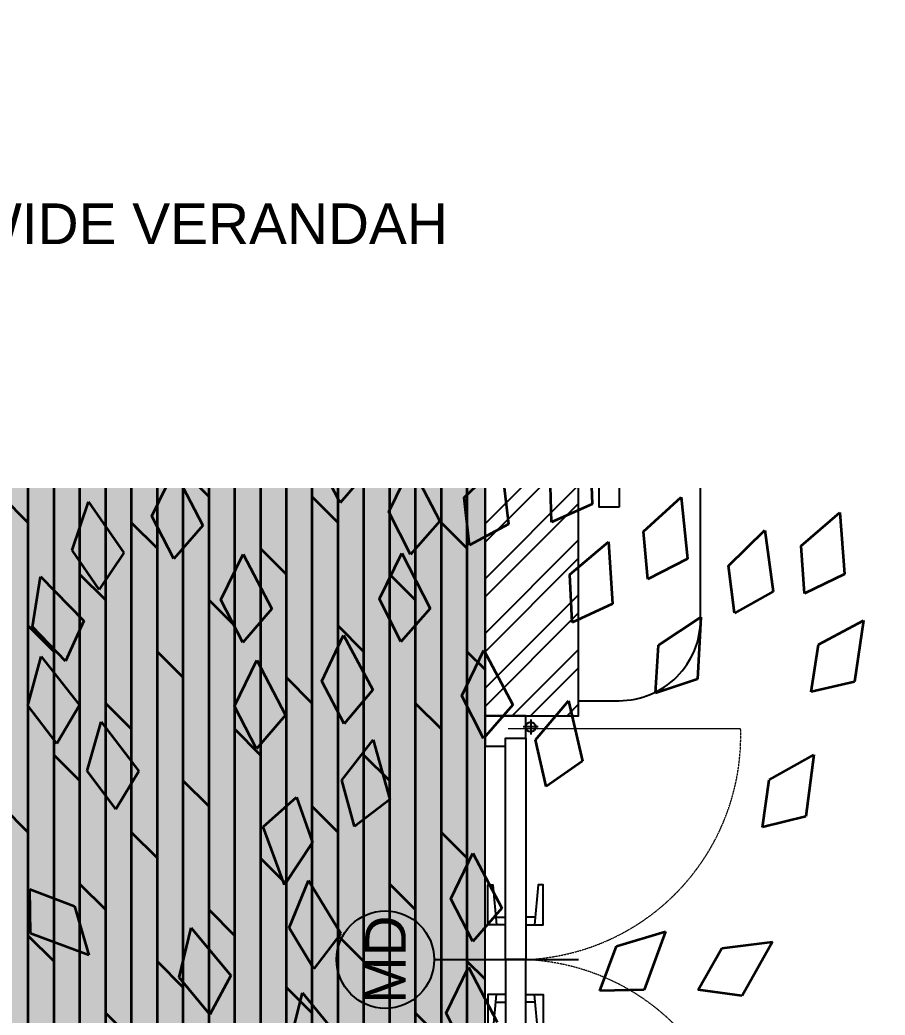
# Model space of a CAD drawing. Header units: millimetres. Extents: x -179928 to 528275, y -469666 to 511935.
# Drawn here: x 221598 to 223726, y 31467 to 33915 of the extents above; entities that cross this region are included whole.
import ezdxf
from ezdxf import colors
from ezdxf.entities.mleader import LeaderData, LeaderLine
from ezdxf.enums import TextEntityAlignment as Align
from ezdxf.math import Vec2, Vec3

# ---------------------------------------------------------------- set-up
doc = ezdxf.new("R2010")
doc.units = ezdxf.units.MM
doc.linetypes.add('DASHED', pattern=[0.75, 0.5, -0.25])
for name, color, linetype in [('ad-Door', 11, 'Continuous'), ('ad-Furniture', 8, 'Continuous'), ('ad-Lvl-Entance road', 4, 'Continuous'), ('ad-Plinth', 8, 'Continuous'), ('ad-Secondary Roof', 6, 'Continuous'), ('ad-Text main', 7, 'Continuous'), ('ad-Text Main_Door&window Label', 7, 'Continuous'), ('ad-Verandah', 33, 'Continuous'), ('ad-Wall', 240, 'Continuous'), ('ad-Wall hatch', 8, 'Continuous')]:
    doc.layers.add(name, color=color, linetype=linetype)
doc.layers.add('ad-Landscape', color=94, linetype='Continuous', lineweight=35)
doc.styles.add('New Text Style', font='arial.ttf', dxfattribs={"height": 100})
doc.styles.get("Standard").update_dxf_attribs({"font": 'arial.ttf'})

# ---------------------------------------------------------------- blocks, each defined once
blk = doc.blocks.new('zw$6CCD')
at = {"transparency": 33554559}
h = blk.add_hatch(color=43, dxfattribs=at)
h.dxf.hatch_style = 1
h.paths.add_polyline_path([(0, 0), (-1520, 0), (-1520, -4975), (0, -4975)])
at = {"layer": 'ad-Landscape', "transparency": 33554687}
h = blk.add_hatch(dxfattribs=at)
h.set_pattern_fill('DOLMIT', color=44, scale=10, angle=90)
h.set_pattern_definition([(90, (-1520, -9105), (-63.5, 4e-15), []), (135, (-1520, -9105), (-127, -127), [89.8026, -179.605])])
h.paths.add_polyline_path([(0, 0), (-1520, 0), (-1520, -4975), (0, -4975)])
at = {"layer": 'ad-Verandah', "lineweight": 9}
blk.add_lwpolyline([(0, 0), (-1520, 0), (-1520, -4975), (0, -4975)], close=True, dxfattribs=at)
blk = doc.blocks.new('zw$FB80')
at = {"layer": 'ad-Furniture', "ltscale": 0.125}
for p, q in [((-100, -1271.6), (-100, -2571.6)), ((-50, -1271.6), (-50, -2571.6)), ((-50, -1406.5), (0, -1540.1)), ((0, -1540.1), (0, -2304.1)), ((-50, -2437.7), (0, -2304.1)), ((-100, -2571.6), (-50, -2571.6))]:
    blk.add_line(p, q, dxfattribs=at)
blk.add_lwpolyline([(0, -3048.1), (-100, -3048.1, -0.414214), (-300, -2848.1), (-300, 0)], format="xyb", dxfattribs=at)
blk = doc.blocks.new('zw$66EE')
at = {"layer": 'ad-Furniture', "xscale": -1}
blk.add_blockref('zw$FB80', (230, 13390), dxfattribs=at)
blk = doc.blocks.new('zw$6540')
at = {"layer": 'ad-Text main', "insert": (-752.8, 11514.6), "char_height": 100, "width": 1317.115, "attachment_point": 5, "bg_fill": 2}
blk.add_mtext("5' WIDE VERANDAH", dxfattribs=at)
blk = doc.blocks.new('*U7928')
for p, q in [((495.7, -26.7), (495.7, -50)), ((704.3, -26.7), (704.3, -50)), ((27.6, -130.7), (27.6, -93.9)), ((1172.4, -130.7), (1172.4, -93.9)), ((9.2, -112.3), (46, -112.3)), ((495.7, -123.3), (495.7, -100)), ((704.3, -123.3), (704.3, -100)), ((1190.8, -112.3), (1154, -112.3))]:
    blk.add_line(p, q)
at = {"color": 8, "lineweight": 0}
for p, q in [((31.6, -57.1), (31.6, -628.6)), ((1168.4, -57.1), (1168.4, -628.6))]:
    blk.add_line(p, q, dxfattribs=at)
for points in [[(55.3, -100), (0, -100), (0, 0), (75, 0), (75, -50), (55.3, -50)], [(1144.7, -100), (1200, -100), (1200, 0), (1125, 0), (1125, -50), (1144.7, -50)], [(55.3, -100), (600, -100), (600, -50), (55.3, -50)], [(1144.7, -100), (600, -100), (600, -50), (1144.7, -50)]]:
    blk.add_lwpolyline(points, close=True)
for points in [[(514.1, -50), (514.1, -7), (415.9, -7), (415.9, -19.3), (514.1, -28.4)], [(685.9, -50), (685.9, -7), (784.1, -7), (784.1, -19.3), (685.9, -28.4)], [(514.1, -100), (514.1, -143), (415.9, -143), (415.9, -130.7), (514.1, -121.6)], [(685.9, -100), (685.9, -143), (784.1, -143), (784.1, -130.7), (685.9, -121.6)]]:
    blk.add_lwpolyline(points)
for centre in [(27.6, -112.3), (1172.4, -112.3)]:
    blk.add_circle(centre, 12.3)
at = {"color": 8, "linetype": 'DASHED', "lineweight": 0}
for centre, start, end in [((49, -77.6), 268.1881, 1.8119), ((1151, -77.6), 178.1881, 271.8119)]:
    blk.add_arc(centre, 551.3, start, end, dxfattribs=at)
at = {"layer": 'ad-Text Main_Door&window Label'}
blk.add_line((600, 125), (600, -230), dxfattribs=at)
blk.add_circle((600, 245), 120, dxfattribs=at)
at = {"layer": 'ad-Text Main_Door&window Label', "style": 'New Text Style'}
blk.add_attdef('D1', text='', height=100, dxfattribs=at).set_placement((600, 245), align=Align.MIDDLE_CENTER)
blk = doc.blocks.new('zw$6266')
at = {"layer": 'ad-Wall hatch', "transparency": 33554610}
h = blk.add_hatch(dxfattribs=at)
h.set_pattern_fill('ANSI32', color=256, scale=10)
h.paths.add_polyline_path([(0, 13620), (0, 10305), (230, 10305), (230, 13390), (4880, 13390), (4880, 8645), (8540, 8645), (8540, 8760), (5110, 8760), (5110, 10500), (6075, 10500), (6075, 10615), (5110, 10615), (5110, 13390), (7525, 13390), (7525, 10615), (6875, 10615), (6875, 10500), (7640, 10500), (7640, 13390), (11890, 13390), (11890, 8760), (9440, 8760), (9440, 8645), (11890, 8645), (11890, 230), (10090, 230), (10090, 0), (12120, 0), (12120, 13620)])
at = {"layer": 'ad-Wall'}
blk.add_lwpolyline([(12120, 13620), (0, 13620), (0, 10305), (230, 10305), (230, 13390), (4880, 13390)], dxfattribs=at)
at = {"layer": 'ad-Door', "ltscale": 5, "rotation": 90}
blk.add_blockref('*U7928', (0, 9105), dxfattribs=at).add_auto_attribs({'D1': 'MD'})
blk = doc.blocks.new('A$Ca594aa6c')
at = {"layer": 'ad-Secondary Roof', "linetype": 'DASHED', "ltscale": 2, "const_width": 40}
blk.add_lwpolyline([(-1820, 450), (-1031.4, -2487.5), (-1820, -5425)], close=True, dxfattribs=at)
blk.add_lwpolyline([(4485.4, -2487.5), (-1031.4, -2487.5)], dxfattribs=at)
blk = doc.blocks.new('1625W-Roof Plan')
blk.add_blockref('A$Ca594aa6c', (0, 13620))
blk = doc.blocks.new('1625_West Villa')
at = {"layer": 'ad-Verandah'}
blk.add_blockref('zw$6CCD', (0, 13620), dxfattribs=at)
at = {"layer": 'ad-Furniture'}
blk.add_blockref('zw$66EE', (0, 0), dxfattribs=at)
at = {"layer": 'ad-Text main'}
blk.add_blockref('zw$6540', (0, 0), dxfattribs=at)
blk.add_blockref('zw$6266', (0, 0))
blk.add_blockref('1625W-Roof Plan', (0, 0))
blk = doc.blocks.new("All Plot's Villa Plans")
at = {"ltscale": 5}
blk.add_blockref('1625_West Villa', (222742.3, 21898.3), dxfattribs=at)
blk = doc.blocks.new('zw$F00C')
at = {"layer": 'ad-Plinth', "ltscale": 5}
blk.add_lwpolyline([(0, 13620), (12120, 13620), (12120, 0), (0, 0), (0, 4745), (2830, 4745), (2830, 8645), (0, 8645)], close=True, dxfattribs=at)
at = {"layer": 'ad-Verandah', "lineweight": 9}
blk.add_lwpolyline([(0, 13620), (-1520, 13620), (-1520, 8645), (0, 8645)], close=True, dxfattribs=at)
blk = doc.blocks.new('zw$898C')
at = {"layer": 'ad-Plinth', "ltscale": 5}
blk.add_blockref('zw$F00C', (30903.5, -406860.5), dxfattribs=at)
blk = doc.blocks.new("Villa's Boundary")
at = {"ltscale": 5}
blk.add_blockref('zw$898C', (191838.8, 428758.8), dxfattribs=at)
blk = doc.blocks.new('qerfefr')
at = {"layer": 'ad-Landscape', "color": 96, "ltscale": 1.622888}
for p, q in [((260796.6039, 1945721.7741, 129.9135), (260796.686, 1945721.8685, 129.9135)), ((260796.686, 1945721.8685, 129.9135), (260796.719, 1945721.7197, 129.9135)), ((260796.6282, 1945721.6587, 129.9135), (260796.6039, 1945721.7741, 129.9135)), ((260796.719, 1945721.7197, 129.9135), (260796.6282, 1945721.6587, 129.9135)), ((260796.7383, 1945721.6058, 129.9135), (260796.821, 1945721.6998, 129.9135)), ((260796.821, 1945721.6998, 129.9135), (260796.8531, 1945721.5507, 129.9135)), ((260796.9265, 1945721.5914, 129.9135), (260797.0369, 1945721.6503, 129.9135)), ((260797.0369, 1945721.6503, 129.9135), (260797.0146, 1945721.4995, 129.9135)), ((260797.1451, 1945721.5912, 129.9135), (260797.2599, 1945721.6411, 129.9135)), ((260797.2599, 1945721.6411, 129.9135), (260797.2257, 1945721.4926, 129.9135)), ((260796.762, 1945721.4903, 129.9135), (260796.7383, 1945721.6058, 129.9135)), ((260796.9081, 1945721.4749, 129.9135), (260796.9265, 1945721.5914, 129.9135)), ((260797.1175, 1945721.4766, 129.9135), (260797.1451, 1945721.5912, 129.9135)), ((260796.8531, 1945721.5507, 129.9135), (260796.762, 1945721.4903, 129.9135)), ((260796.6597, 1945721.4054, 129.9135), (260796.7427, 1945721.4991, 129.9135)), ((260796.7427, 1945721.4991, 129.9135), (260796.7743, 1945721.3499, 129.9135)), ((260797.0146, 1945721.4995, 129.9135), (260796.9081, 1945721.4749, 129.9135)), ((260797.2257, 1945721.4926, 129.9135), (260797.1175, 1945721.4766, 129.9135)), ((260797.3303, 1945721.395, 129.9135), (260797.4418, 1945721.452, 129.9135)), ((260797.4418, 1945721.452, 129.9135), (260797.4168, 1945721.3016, 129.9135)), ((260796.683, 1945721.2898, 129.9135), (260796.6597, 1945721.4054, 129.9135)), ((260797.1269, 1945721.3401, 129.9135), (260797.2404, 1945721.3928, 129.9135)), ((260797.2404, 1945721.3928, 129.9135), (260797.2098, 1945721.2435, 129.9135)), ((260797.3099, 1945721.2789, 129.9135), (260797.3303, 1945721.395, 129.9135)), ((260796.4699, 1945721.2469, 129.9135), (260796.5513, 1945721.3421, 129.9135)), ((260796.5513, 1945721.3421, 129.9135), (260796.5855, 1945721.1935, 129.9135)), ((260796.7743, 1945721.3499, 129.9135), (260796.683, 1945721.2898, 129.9135)), ((260797.102, 1945721.2248, 129.9135), (260797.1269, 1945721.3401, 129.9135)), ((260797.5093, 1945721.2589, 129.9135), (260797.6187, 1945721.3197, 129.9135)), ((260797.4168, 1945721.3016, 129.9135), (260797.3099, 1945721.2789, 129.9135)), ((260796.4952, 1945721.1318, 129.9135), (260796.4699, 1945721.2469, 129.9135)), ((260797.2098, 1945721.2435, 129.9135), (260797.102, 1945721.2248, 129.9135)), ((260797.4929, 1945721.1421, 129.9135), (260797.5093, 1945721.2589, 129.9135)), ((260796.7925, 1945721.122, 129.9135), (260796.8746, 1945721.2164, 129.9135)), ((260796.8746, 1945721.2164, 129.9135), (260796.9076, 1945721.0676, 129.9135)), ((260796.5855, 1945721.1935, 129.9135), (260796.4952, 1945721.1318, 129.9135)), ((260797.599, 1945721.1685, 129.9135), (260797.4929, 1945721.1421, 129.9135)), ((260797.2922, 1945721.1152, 129.9135), (260797.4111, 1945721.1543, 129.9135)), ((260797.4111, 1945721.1543, 129.9135), (260797.3632, 1945721.0095, 129.9135)), ((260796.8168, 1945721.0066, 129.9135), (260796.7925, 1945721.122, 129.9135)), ((260797.254, 1945721.0037, 129.9135), (260797.2922, 1945721.1152, 129.9135)), ((260796.4536, 1945720.9991, 129.9135), (260796.5536, 1945721.0745, 129.9135)), ((260796.5536, 1945721.0745, 129.9135), (260796.5549, 1945720.922, 129.9135)), ((260796.9076, 1945721.0676, 129.9135), (260796.8168, 1945721.0066, 129.9135)), ((260796.9394, 1945720.9703, 129.9135), (260797.0424, 1945721.0414, 129.9135)), ((260797.0424, 1945721.0414, 129.9135), (260797.0374, 1945720.8891, 129.9135)), ((260796.4535, 1945720.8812, 129.9135), (260796.4536, 1945720.9991, 129.9135)), ((260797.3632, 1945721.0095, 129.9135), (260797.254, 1945721.0037, 129.9135)), ((260796.9343, 1945720.8526, 129.9135), (260796.9394, 1945720.9703, 129.9135)), ((260796.5549, 1945720.922, 129.9135), (260796.4535, 1945720.8812, 129.9135)), ((260797.0374, 1945720.8891, 129.9135), (260796.9343, 1945720.8526, 129.9135)), ((260797.4684, 1945720.7246, 129.9135), (260797.5899, 1945720.7546, 129.9135)), ((260796.6357, 1945720.6468, 129.9135), (260796.7178, 1945720.7413, 129.9135)), ((260796.7178, 1945720.7413, 129.9135), (260796.7508, 1945720.5924, 129.9135)), ((260797.4219, 1945720.6163, 129.9135), (260797.4684, 1945720.7246, 129.9135)), ((260796.66, 1945720.5314, 129.9135), (260796.6357, 1945720.6468, 129.9135)), ((260797.5312, 1945720.6139, 129.9135), (260797.4219, 1945720.6163, 129.9135)), ((260796.7508, 1945720.5924, 129.9135), (260796.66, 1945720.5314, 129.9135)), ((260796.1618, 1945720.4102, 129.9135), (260796.2229, 1945720.5195, 129.9135)), ((260796.2229, 1945720.5195, 129.9135), (260796.2855, 1945720.3805, 129.9135)), ((260796.5513, 1945720.3786, 129.9135), (260796.6334, 1945720.4731, 129.9135)), ((260796.6334, 1945720.4731, 129.9135), (260796.6664, 1945720.3242, 129.9135)), ((260796.9297, 1945720.3323, 129.9135), (260796.9986, 1945720.4279, 129.9135)), ((260796.9986, 1945720.4279, 129.9135), (260797.1238, 1945720.4308, 129.9135)), ((260797.1238, 1945720.4308, 129.9135), (260797.0359, 1945720.3062, 129.9135)), ((260796.5756, 1945720.2633, 129.9135), (260796.5513, 1945720.3786, 129.9135)), ((260797.164, 1945720.2715, 129.9135), (260797.2472, 1945720.355, 129.9135)), ((260797.2472, 1945720.355, 129.9135), (260797.3712, 1945720.338, 129.9135)), ((260797.0359, 1945720.3062, 129.9135), (260796.9297, 1945720.3323, 129.9135)), ((260797.3712, 1945720.338, 129.9135), (260797.2647, 1945720.2289, 129.9135)), ((260797.2647, 1945720.2289, 129.9135), (260797.164, 1945720.2715, 129.9135))]:
    blk.add_line(p, q, dxfattribs=at)
at = {"layer": 'ad-Landscape', "color": 104, "ltscale": 1.622888}
for p, q in [((260795.9619, 1945721.7193, 129.9135), (260796.0317, 1945721.8232, 129.9135)), ((260796.0317, 1945721.8232, 129.9135), (260796.0829, 1945721.6797, 129.9135)), ((260796.173, 1945721.748, 129.9135), (260796.2552, 1945721.8425, 129.9135)), ((260796.2552, 1945721.8425, 129.9135), (260796.2882, 1945721.6936, 129.9135)), ((260796.1974, 1945721.6326, 129.9135), (260796.173, 1945721.748, 129.9135)), ((260796.0005, 1945721.6079, 129.9135), (260795.9619, 1945721.7193, 129.9135)), ((260795.8696, 1945721.6771, 129.9135), (260795.9439, 1945721.544, 129.9135)), ((260796.0829, 1945721.6797, 129.9135), (260796.0005, 1945721.6079, 129.9135)), ((260796.2882, 1945721.6936, 129.9135), (260796.1974, 1945721.6326, 129.9135)), ((260796.283, 1945721.5053, 129.9135), (260796.3651, 1945721.5997, 129.9135)), ((260796.3651, 1945721.5997, 129.9135), (260796.3981, 1945721.4509, 129.9135)), ((260795.9439, 1945721.544, 129.9135), (260795.8745, 1945721.4596, 129.9135)), ((260796.3074, 1945721.3899, 129.9135), (260796.283, 1945721.5053, 129.9135)), ((260796.3981, 1945721.4509, 129.9135), (260796.3074, 1945721.3899, 129.9135)), ((260796.247, 1945721.2442, 129.9135), (260796.3291, 1945721.3386, 129.9135)), ((260796.3291, 1945721.3386, 129.9135), (260796.3621, 1945721.1898, 129.9135)), ((260795.8549, 1945721.1858, 129.9135), (260795.92, 1945721.2927, 129.9135)), ((260795.92, 1945721.2927, 129.9135), (260795.9775, 1945721.1515, 129.9135)), ((260796.2713, 1945721.1288, 129.9135), (260796.247, 1945721.2442, 129.9135)), ((260796.3621, 1945721.1898, 129.9135), (260796.2713, 1945721.1288, 129.9135)), ((260795.8983, 1945721.0762, 129.9135), (260795.8549, 1945721.1858, 129.9135)), ((260795.9775, 1945721.1515, 129.9135), (260795.8983, 1945721.0762, 129.9135)), ((260796.237, 1945720.9394, 129.9135), (260796.3352, 1945720.9876, 129.9135)), ((260796.3352, 1945720.9876, 129.9135), (260796.3437, 1945720.87, 129.9135)), ((260796.2496, 1945720.7875, 129.9135), (260796.237, 1945720.9394, 129.9135)), ((260796.3437, 1945720.87, 129.9135), (260796.2496, 1945720.7875, 129.9135)), ((260796.2337, 1945720.6828, 129.9135), (260796.3099, 1945720.7822, 129.9135)), ((260796.3099, 1945720.7822, 129.9135), (260796.352, 1945720.6356, 129.9135)), ((260795.9404, 1945720.6355, 129.9135), (260796.0003, 1945720.7454, 129.9135)), ((260796.0003, 1945720.7454, 129.9135), (260796.0646, 1945720.6072, 129.9135)), ((260796.2651, 1945720.5692, 129.9135), (260796.2337, 1945720.6828, 129.9135)), ((260795.9891, 1945720.5281, 129.9135), (260795.9404, 1945720.6355, 129.9135)), ((260796.352, 1945720.6356, 129.9135), (260796.2651, 1945720.5692, 129.9135)), ((260796.0646, 1945720.6072, 129.9135), (260795.9891, 1945720.5281, 129.9135))]:
    blk.add_line(p, q, dxfattribs=at)
at = {"layer": 'ad-Landscape', "color": 70, "ltscale": 1.622888}
for p, q in [((260795.8181, 1945721.5631, 129.9135), (260795.8696, 1945721.6771, 129.9135)), ((260795.8745, 1945721.4596, 129.9135), (260795.8181, 1945721.5631, 129.9135)), ((260795.7562, 1945721.3792, 129.9135), (260795.8197, 1945721.487, 129.9135)), ((260795.8197, 1945721.487, 129.9135), (260795.8793, 1945721.3467, 129.9135)), ((260795.8011, 1945721.2702, 129.9135), (260795.7562, 1945721.3792, 129.9135)), ((260795.8793, 1945721.3467, 129.9135), (260795.8011, 1945721.2702, 129.9135)), ((260795.6161, 1945720.8356, 129.9135), (260795.6427, 1945720.9416, 129.9135)), ((260795.6427, 1945720.9416, 129.9135), (260795.738, 1945720.8722, 129.9135)), ((260795.738, 1945720.8722, 129.9135), (260795.7402, 1945720.7471, 129.9135)), ((260795.7402, 1945720.7471, 129.9135), (260795.6161, 1945720.8356, 129.9135))]:
    blk.add_line(p, q, dxfattribs=at)
at = {"layer": 'ad-Landscape', "color": 98, "ltscale": 1.622888}
for p, q in [((260797.6187, 1945721.3197, 129.9135), (260797.599, 1945721.1685, 129.9135)), ((260797.6953, 1945721.2594, 129.9135), (260797.808, 1945721.3137, 129.9135)), ((260797.808, 1945721.3137, 129.9135), (260797.7795, 1945721.1639, 129.9135)), ((260797.672, 1945721.1438, 129.9135), (260797.6953, 1945721.2594, 129.9135)), ((260797.7795, 1945721.1639, 129.9135), (260797.672, 1945721.1438, 129.9135)), ((260797.6726, 1945721.0138, 129.9135), (260797.7946, 1945721.0415, 129.9135)), ((260797.7946, 1945721.0415, 129.9135), (260797.7334, 1945720.9019, 129.9135)), ((260797.6241, 1945720.9063, 129.9135), (260797.6726, 1945721.0138, 129.9135)), ((260797.7334, 1945720.9019, 129.9135), (260797.6241, 1945720.9063, 129.9135)), ((260797.5899, 1945720.7546, 129.9135), (260797.5312, 1945720.6139, 129.9135))]:
    blk.add_line(p, q, dxfattribs=at)
blk = doc.blocks.new('zw$E387')
at = {"color": 6, "xscale": 999.9541051248865, "yscale": 999.9541051248865, "zscale": 999.9541051248865, "rotation": 15.20137085992778}
blk.add_blockref('qerfefr', (258731197.3, -1945903323.6, 863263.9), dxfattribs=at)
blk = doc.blocks.new('zw$1B0B')
at = {"layer": 'ad-Lvl-Entance road'}
ml = blk.add_multileader_mtext('Standard', dxfattribs=at)
ml.set_content('{\\fArial|b1|i0|c0|p34;496.36}', color=256)
ml.set_leader_properties()
ml.build(insert=Vec2(0, 0))
ml.multileader.update_dxf_attribs({"has_text_frame": 1, "arrow_head_size": 1219.2, "scale": 12})
ctx = ml.context
ctx.base_point, ctx.scale, ctx.char_height, ctx.arrow_head_size, ctx.landing_gap_size, ctx.plane_origin = Vec3(215314.5, -65446.4), 12, 1219.186, 1219.2, 609.6, Vec3(213475.2, -60726.2)
notes = []
notes.append((ctx, [(0, (1, 1, 0), (214469.5, -65446.4), (1, 0), 845, [(0, [(213475.2, -60726.2)], 0, [])])]))
ctx.mtext.insert, ctx.mtext.width, ctx.mtext.defined_height, ctx.mtext.flow_direction = Vec3(215924.1, -64826), 5138.489, 1392.4, 5
ctx.mtext.has_bg_fill, ctx.mtext.bg_color, ctx.mtext.bg_scale_factor, ctx.mtext.bg_transparency, ctx.mtext.use_window_bg_color = 1, -1027028792, 1.5, 0, 1
for ctx, leaders in notes:
    for number, flags, end, landing, length, lines in leaders:
        leader = LeaderData()
        leader.index, (leader.has_last_leader_line, leader.has_dogleg_vector, leader.attachment_direction) = number, flags
        leader.last_leader_point, leader.dogleg_vector, leader.dogleg_length = Vec3(end), Vec3(landing), length
        for number, points, colour, breaks in lines:
            line = LeaderLine()
            line.index, line.vertices, line.color, line.breaks = number, Vec3.list(points), colors.encode_raw_color(colour), breaks
            leader.lines.append(line)
        ctx.leaders.append(leader)

msp = doc.modelspace()

# ---------------------------------------------------------------- block references
at = {"ltscale": 5}
msp.add_blockref("Villa's Boundary", (0, 0), dxfattribs=at)

# ---------------------------------------------------------------- next in the draw order: block references
msp.add_blockref("All Plot's Villa Plans", (0, 0), dxfattribs=at)

# ---------------------------------------------------------------- next in the draw order: block references
msp.add_blockref('zw$E387', (0, 0), dxfattribs=at)

# ---------------------------------------------------------------- next in the draw order: block references
at = {"layer": 'ad-Lvl-Entance road', "ltscale": 5}
msp.add_blockref('zw$1B0B', (-5982.9, 99418.6), dxfattribs=at)

doc.saveas('drawing.dxf')
